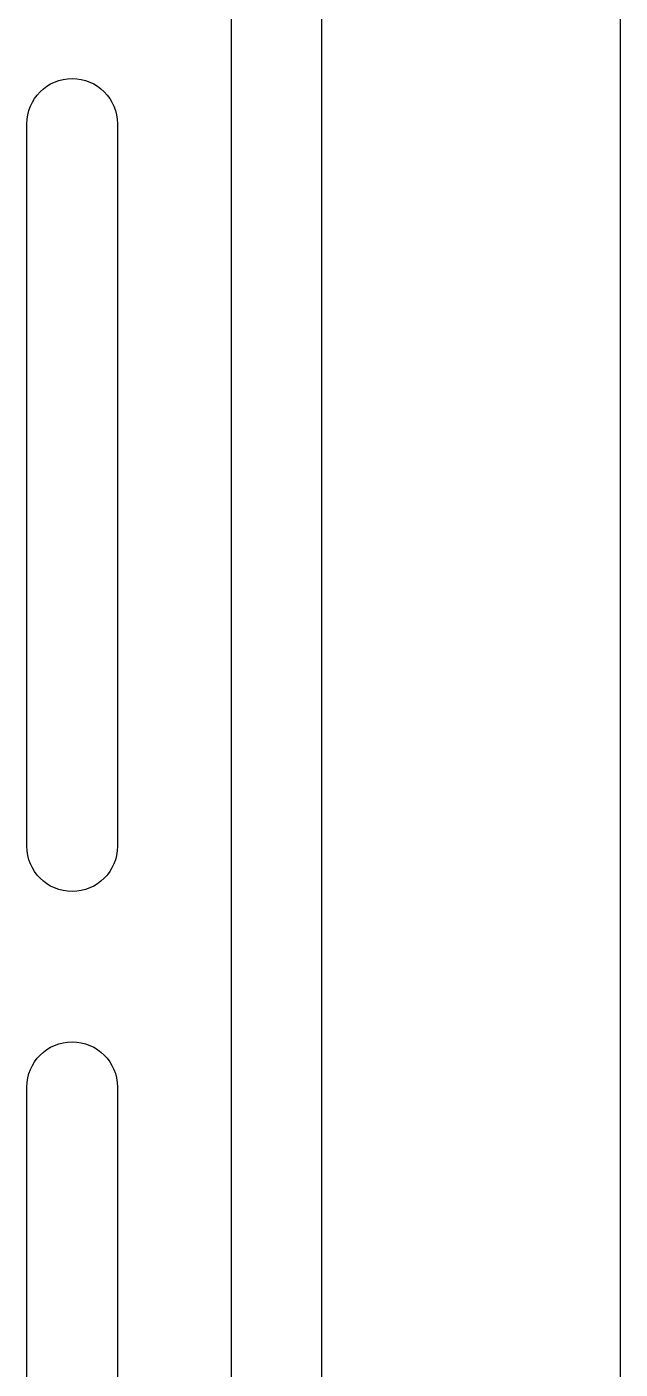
# Model space of a CAD drawing. Header units: inches. Extents: x 513 to 1324, y 337 to 1105.
# Drawn here: x 595.017 to 596.249, y 1069.414 to 1072.201 of the extents above; entities that cross this region are included whole.
import ezdxf

# ---------------------------------------------------------------- set-up
doc = ezdxf.new("R2010")
doc.units = ezdxf.units.IN
doc.header["$LTSCALE"] = 96
doc.header["$MEASUREMENT"] = 0
doc.layers.add('20', color=7, linetype='Continuous')
doc.layers.add('A-Flor-Pfix-Neww', color=7, linetype='Continuous')

# ---------------------------------------------------------------- blocks, each defined once
blk = doc.blocks.new('foutain-single')
at = {"layer": '20', "color": 7, "linetype": 'Continuous'}
for p, q in [((2491.1811, 1148.1128), (2491.1811, 1128.4538)), ((2491.8011, 1148.1128), (2491.8011, 1128.4538)), ((2491.9886, 1145.1583), (2491.9886, 1131.4083)), ((2492.2246, 1139.0333), (2492.2246, 1137.5333)), ((2492.4126, 1137.5333), (2492.4126, 1139.0333)), ((2492.2246, 1137.0333), (2492.2246, 1131.4083)), ((2492.4126, 1131.4083), (2492.4126, 1137.0333))]:
    blk.add_line(p, q, dxfattribs=at)
for centre, start, end in [((2492.3186, 1139.0333), 0, 180), ((2492.3186, 1137.5333), 180, 0), ((2492.3186, 1137.0333), 0, 180)]:
    blk.add_arc(centre, 0.094, start, end, dxfattribs=at)

msp = doc.modelspace()

# ---------------------------------------------------------------- block references
at = {"layer": 'A-Flor-Pfix-Neww', "xscale": -1}
msp.add_blockref('foutain-single', (3087.4301, -67.0333), dxfattribs=at)

doc.saveas('drawing.dxf')
